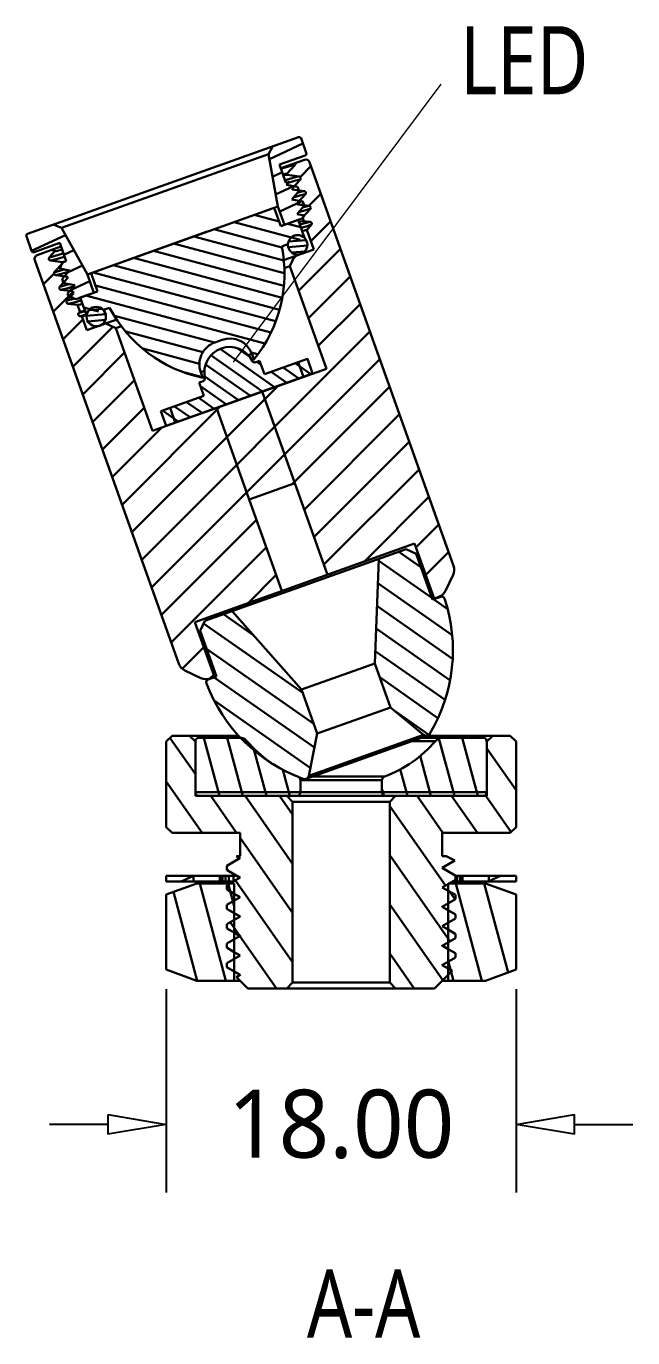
# Model space of a CAD drawing. Header units: millimetres. Extents: x 1575 to 1993, y -606 to -311.
# Drawn here: x 1794.7 to 1825.9, y -501.9 to -434.5 of the extents above; entities that cross this region are included whole.
import ezdxf
from ezdxf.enums import TextEntityAlignment as Align

# ---------------------------------------------------------------- set-up
doc = ezdxf.new("R2010")
doc.units = ezdxf.units.MM
doc.linetypes.add('HIDDEN', pattern=[9.525, 6.35, -3.175])
doc.layers.get('0').update_dxf_attribs({"color": 8, "lineweight": 30})
doc.layers.get('Defpoints').update_dxf_attribs({"color": 6, "lineweight": 9})
doc.layers.add('Dimension', color=136, linetype='Continuous', lineweight=9)
doc.layers.add('SolidLine', color=7, linetype='Continuous', lineweight=30)
doc.styles.get("Standard").update_dxf_attribs({"font": ''})
doc.styles.get('Standard').set_extended_font_data('Microsoft YaHei Light')
doc.dimstyles.new('DENGTEC', dxfattribs={"dimtxt": 3.5, "dimasz": 3, "dimexe": 3.5, "dimexo": 1, "dimgap": 0.5, "dimtad": 0, "dimzin": 0, "dimdsep": 46, "dimtxsty": 'Standard', "dimblk": 'CLOSEDBLANK', "dimcen": 1, "dimadec": 0, "dimazin": 3, "dimtfac": 1, "dimtofl": 0, "dimtmove": 0, "dimatfit": 3, "dimldrblk": 'CLOSEDBLANK', "dimfxl": 1, "dimtolj": 1, "dimtzin": 0, "dimarcsym": 0})

# ---------------------------------------------------------------- blocks, each defined once
blk = doc.blocks.new('_ClosedBlank')
at = {"color": 0, "linetype": 'ByBlock', "lineweight": -2}
for p, q in [((-1, 0.167), (0, 0)), ((-1, 0.167), (-1, -0.167)), ((0, 0), (-1, -0.167))]:
    blk.add_line(p, q, dxfattribs=at)
blk = doc.blocks.new('*D11')
at = {"layer": 'Defpoints', "color": 0}
for p in [(1801.932, -483.003), (1819.932, -483.003), (1819.932, -490.968)]:
    blk.add_point(p, dxfattribs=at)
at = {"layer": 'Dimension', "color": 0, "lineweight": -2}
for p, q in [((1801.932, -484.003), (1801.932, -494.468)), ((1819.932, -484.003), (1819.932, -494.468)), ((1798.932, -490.968), (1795.932, -490.968)), ((1822.932, -490.968), (1825.932, -490.968))]:
    blk.add_line(p, q, dxfattribs=at)
at = {"layer": 'Dimension', "color": 0, "lineweight": -2, "xscale": 3, "yscale": 3, "zscale": 3}
blk.add_blockref('_ClosedBlank', (1801.932, -490.968), dxfattribs=at)
at = {"layer": 'Dimension', "color": 0, "lineweight": -2, "xscale": 3, "yscale": 3, "zscale": 3, "rotation": 180}
blk.add_blockref('_ClosedBlank', (1819.932, -490.968), dxfattribs=at)
at = {"layer": 'Dimension', "color": 0, "insert": (1810.932, -490.968), "char_height": 3.5, "attachment_point": 5}
blk.add_mtext('\\A1;18.00', dxfattribs=at)

msp = doc.modelspace()

# ---------------------------------------------------------------- linework, layer by layer
at = {"layer": 'Dimension'}
msp.add_line((1805.394, -451.765), (1816.071, -437.464), dxfattribs=at)
at = {"layer": 'SolidLine', "color": 0}
for p, q in [((1808.739, -440.185), (1794.799, -445.155)), ((1807.238, -441.314), (1808.962, -440.511)), ((1809.136, -440.999), (1808.867, -440.245)), ((1807.191, -441.051), (1796.546, -444.847)), ((1807.191, -441.051), (1807.421, -440.655)), ((1807.191, -441.051), (1807.675, -443.749)), ((1809.075, -441.126), (1807.756, -441.597)), ((1807.756, -441.597), (1808.092, -442.539)), ((1809.048, -441.348), (1807.824, -441.785)), ((1807.988, -441.764), (1807.833, -441.812)), ((1808.298, -441.673), (1807.988, -441.764)), ((1808.556, -441.618), (1808.136, -442.066)), ((1808.488, -441.624), (1808.298, -441.673)), ((1808.556, -441.618), (1808.488, -441.624)), ((1808.574, -441.589), (1808.556, -441.618)), ((1808.582, -441.555), (1808.574, -441.589)), ((1808.577, -441.516), (1808.582, -441.555)), ((1809.379, -441.68), (1808.823, -442.236)), ((1816.71, -462.24), (1809.304, -441.47)), ((1807.401, -442.221), (1807.897, -441.99)), ((1807.937, -442.103), (1808.076, -442.069)), ((1807.958, -442.161), (1808.088, -442.128)), ((1808.116, -442.375), (1808.042, -442.398)), ((1808.076, -442.069), (1808.136, -442.066)), ((1808.088, -442.128), (1808.15, -442.12)), ((1808.092, -442.539), (1808.255, -442.48)), ((1808.47, -442.269), (1808.116, -442.375)), ((1808.126, -442.633), (1808.255, -442.48)), ((1808.136, -442.066), (1808.157, -442.123)), ((1808.157, -442.123), (1808.765, -442.204)), ((1808.53, -442.437), (1808.212, -442.532)), ((1808.825, -442.372), (1808.405, -442.82)), ((1808.688, -442.212), (1808.47, -442.269)), ((1808.747, -442.379), (1808.53, -442.437)), ((1808.751, -442.203), (1808.688, -442.212)), ((1808.825, -442.372), (1808.747, -442.379)), ((1808.765, -442.204), (1808.799, -442.216)), ((1808.799, -442.216), (1808.828, -442.239)), ((1808.844, -442.341), (1808.825, -442.372)), ((1808.828, -442.239), (1808.846, -442.27)), ((1808.851, -442.306), (1808.844, -442.341)), ((1808.846, -442.27), (1808.851, -442.306)), ((1807.563, -443.129), (1808.485, -442.699)), ((1808.694, -442.737), (1808.126, -442.633)), ((1808.395, -443.386), (1808.769, -442.946)), ((1808.405, -442.82), (1808.425, -442.877)), ((1808.425, -442.877), (1809.034, -442.958)), ((1808.798, -443.19), (1808.48, -443.285)), ((1809.093, -443.125), (1808.674, -443.573)), ((1808.738, -443.023), (1808.692, -443.037)), ((1808.769, -442.946), (1808.694, -442.737)), ((1808.956, -442.965), (1808.738, -443.023)), ((1809.016, -443.133), (1808.798, -443.19)), ((1809.02, -442.956), (1808.956, -442.965)), ((1809.093, -443.125), (1809.016, -443.133)), ((1809.034, -442.958), (1809.068, -442.969)), ((1809.068, -442.969), (1809.096, -442.992)), ((1809.112, -443.095), (1809.093, -443.125)), ((1809.096, -442.992), (1809.114, -443.022)), ((1809.12, -443.059), (1809.112, -443.095)), ((1809.114, -443.022), (1809.12, -443.059)), ((1809.884, -443.098), (1809.264, -443.718)), ((1807.486, -443.816), (1798.067, -447.175)), ((1807.486, -443.816), (1807.675, -443.749)), ((1807.486, -443.816), (1807.822, -444.758)), ((1808.011, -444.691), (1807.675, -443.749)), ((1807.77, -444.015), (1808.914, -443.481)), ((1808.963, -443.49), (1808.395, -443.386)), ((1808.663, -444.14), (1809.037, -443.7)), ((1808.674, -443.573), (1808.698, -443.643)), ((1808.698, -443.643), (1809.277, -443.72)), ((1809.337, -443.888), (1808.938, -444.314)), ((1808.988, -443.783), (1808.959, -443.792)), ((1809.037, -443.7), (1808.963, -443.49)), ((1809.203, -443.727), (1808.988, -443.783)), ((1809.262, -443.894), (1809.048, -443.951)), ((1809.263, -443.718), (1809.203, -443.727)), ((1809.337, -443.888), (1809.262, -443.894)), ((1809.277, -443.72), (1809.312, -443.732)), ((1809.312, -443.732), (1809.34, -443.755)), ((1809.356, -443.857), (1809.337, -443.888)), ((1809.34, -443.755), (1809.358, -443.786)), ((1809.364, -443.822), (1809.356, -443.857)), ((1809.358, -443.786), (1809.362, -443.798)), ((1809.362, -443.798), (1809.364, -443.822)), ((1805.428, -444.55), (1808.828, -445.461)), ((1806.465, -444.181), (1807.738, -444.522)), ((1808.717, -444.439), (1807.822, -444.758)), ((1808.952, -444.355), (1808.011, -444.691)), ((1809.023, -444.206), (1808.663, -444.14)), ((1808.717, -444.439), (1809.047, -445.364)), ((1809.048, -443.951), (1808.748, -444.04)), ((1808.937, -444.506), (1808.756, -444.548)), ((1808.996, -444.5), (1808.937, -444.506)), ((1808.938, -444.314), (1809.006, -444.505)), ((1808.952, -444.355), (1809.023, -444.206)), ((1809.006, -444.505), (1809.335, -444.549)), ((1809.268, -444.553), (1809.065, -444.605)), ((1809.316, -444.547), (1809.268, -444.553)), ((1809.335, -444.549), (1809.369, -444.561)), ((1809.369, -444.561), (1809.398, -444.584)), ((1810.39, -444.516), (1809.373, -445.533)), ((1809.398, -444.584), (1809.416, -444.615)), ((1795.007, -446.035), (1796.754, -445.22)), ((1796.118, -444.685), (1796.546, -444.847)), ((1797.879, -447.242), (1796.546, -444.847)), ((1804.391, -444.92), (1807.883, -445.856)), ((1808.165, -444.636), (1808.853, -444.821)), ((1808.707, -445.221), (1808.699, -445.221)), ((1809.065, -444.605), (1808.804, -444.682)), ((1809.125, -444.772), (1808.863, -444.85)), ((1808.923, -445.016), (1809.102, -444.967)), ((1809.102, -444.967), (1809.168, -444.959)), ((1809.328, -444.72), (1809.125, -444.772)), ((1809.395, -444.717), (1809.168, -444.959)), ((1809.168, -444.959), (1809.523, -445.956)), ((1809.395, -444.717), (1809.328, -444.72)), ((1809.414, -444.686), (1809.395, -444.717)), ((1809.421, -444.655), (1809.414, -444.686)), ((1809.416, -444.615), (1809.421, -444.651)), ((1809.421, -444.651), (1809.421, -444.655)), ((1794.738, -445.283), (1795.007, -446.037)), ((1796.454, -445.627), (1795.135, -446.097)), ((1796.521, -445.816), (1795.296, -446.252)), ((1796.454, -445.627), (1796.789, -446.569)), ((1802.316, -445.66), (1808.003, -447.184)), ((1803.353, -445.29), (1807.977, -446.529)), ((1808.197, -445.686), (1807.875, -445.801)), ((1809.192, -445.762), (1808.216, -445.847)), ((1809.129, -445.476), (1808.227, -445.555)), ((1810.895, -445.934), (1808.743, -448.086)), ((1795.175, -446.508), (1802.582, -467.278)), ((1795.896, -446.425), (1795.904, -446.39)), ((1795.902, -446.462), (1795.896, -446.425)), ((1795.92, -446.492), (1795.902, -446.462)), ((1795.904, -446.39), (1795.923, -446.359)), ((1795.948, -446.515), (1795.92, -446.492)), ((1795.923, -446.359), (1796.206, -446.057)), ((1796, -446.352), (1795.923, -446.359)), ((1795.983, -446.527), (1795.948, -446.515)), ((1796.591, -446.608), (1795.983, -446.527)), ((1796.06, -446.519), (1795.996, -446.528)), ((1796.218, -446.294), (1796, -446.352)), ((1796.05, -445.983), (1796.206, -446.057)), ((1796.278, -446.462), (1796.06, -446.519)), ((1796.206, -446.057), (1796.29, -446.041)), ((1796.571, -446.188), (1796.218, -446.294)), ((1796.631, -446.356), (1796.278, -446.462)), ((1796.29, -446.041), (1796.508, -445.976)), ((1796.508, -445.976), (1796.571, -445.956)), ((1796.645, -446.165), (1796.571, -446.188)), ((1796.611, -446.665), (1796.591, -446.608)), ((1796.656, -446.604), (1796.597, -446.611)), ((1796.601, -446.636), (1796.789, -446.569)), ((1796.705, -446.333), (1796.631, -446.356)), ((1796.778, -446.573), (1796.656, -446.604)), ((1796.673, -446.241), (1797.188, -446.001)), ((1800.242, -446.4), (1807.903, -448.452)), ((1801.279, -446.03), (1807.977, -447.824)), ((1809.523, -445.956), (1807.974, -446.509)), ((1808.534, -446.309), (1808.292, -446.82)), ((1809.053, -446.066), (1808.405, -446.123)), ((1808.631, -446.275), (1808.478, -446.427)), ((1796.168, -447.198), (1795.617, -447.748)), ((1796.165, -447.179), (1796.172, -447.143)), ((1796.17, -447.214), (1796.165, -447.179)), ((1796.189, -447.246), (1796.17, -447.214)), ((1796.172, -447.143), (1796.191, -447.113)), ((1796.217, -447.269), (1796.189, -447.246)), ((1796.191, -447.113), (1796.611, -446.665)), ((1796.269, -447.105), (1796.191, -447.113)), ((1796.251, -447.28), (1796.217, -447.269)), ((1796.86, -447.361), (1796.251, -447.28)), ((1796.329, -447.273), (1796.265, -447.282)), ((1796.487, -447.048), (1796.269, -447.105)), ((1796.546, -447.215), (1796.329, -447.273)), ((1796.601, -446.636), (1796.453, -446.948)), ((1796.453, -446.948), (1796.957, -447.04)), ((1796.677, -446.991), (1796.487, -447.048)), ((1796.898, -447.11), (1796.546, -447.215)), ((1796.957, -447.04), (1796.583, -447.48)), ((1796.885, -447.125), (1797.622, -446.781)), ((1797.879, -447.242), (1798.067, -447.175)), ((1797.879, -447.242), (1798.215, -448.184)), ((1798.067, -447.175), (1798.403, -448.117)), ((1798.168, -447.139), (1807.558, -449.655)), ((1799.205, -446.769), (1807.754, -449.06)), ((1808.292, -446.82), (1808, -446.924)), ((1808.292, -446.82), (1810.173, -452.095)), ((1796.434, -447.933), (1796.441, -447.897)), ((1796.439, -447.969), (1796.434, -447.933)), ((1796.441, -447.897), (1796.46, -447.866)), ((1796.46, -447.866), (1796.88, -447.418)), ((1796.538, -447.859), (1796.46, -447.866)), ((1796.755, -447.801), (1796.538, -447.859)), ((1796.583, -447.48), (1796.658, -447.69)), ((1796.658, -447.69), (1797.226, -447.794)), ((1796.946, -447.744), (1796.755, -447.801)), ((1797.167, -447.864), (1796.815, -447.969)), ((1797.226, -447.794), (1796.852, -448.233)), ((1796.88, -447.418), (1796.86, -447.361)), ((1797.007, -448.051), (1798.002, -447.587)), ((1798.298, -447.822), (1807.316, -450.238)), ((1811.401, -447.351), (1809.249, -449.504)), ((1797.14, -448.148), (1796.123, -449.166)), ((1796.458, -447.999), (1796.439, -447.969)), ((1796.486, -448.022), (1796.458, -447.999)), ((1796.52, -448.034), (1796.486, -448.022)), ((1797.128, -448.115), (1796.52, -448.034)), ((1796.597, -448.026), (1796.533, -448.035)), ((1796.815, -447.969), (1796.597, -448.026)), ((1796.804, -448.65), (1796.812, -448.614)), ((1796.812, -448.614), (1796.831, -448.583)), ((1796.831, -448.583), (1797.167, -448.224)), ((1796.912, -448.574), (1796.831, -448.583)), ((1796.852, -448.233), (1796.889, -448.338)), ((1796.889, -448.338), (1797.226, -448.498)), ((1797.131, -448.517), (1796.912, -448.574)), ((1797.167, -448.224), (1797.128, -448.115)), ((1797.223, -448.489), (1797.131, -448.517)), ((1797.543, -448.579), (1797.191, -448.684)), ((1797.226, -448.498), (1797.298, -448.511)), ((1798.215, -448.184), (1797.298, -448.511)), ((1798.403, -448.117), (1797.508, -448.436)), ((1797.508, -448.436), (1797.844, -449.378)), ((1797.558, -448.574), (1797.543, -448.579)), ((1797.794, -448.334), (1807.011, -450.804)), ((1796.81, -448.685), (1796.804, -448.65)), ((1796.822, -448.709), (1796.81, -448.685)), ((1796.828, -448.717), (1796.822, -448.709)), ((1796.857, -448.739), (1796.828, -448.717)), ((1796.891, -448.751), (1796.857, -448.739)), ((1797.378, -448.816), (1796.891, -448.751)), ((1796.972, -448.742), (1796.902, -448.752)), ((1797.191, -448.684), (1796.972, -448.742)), ((1797.497, -449.149), (1797.378, -448.816)), ((1797.383, -448.818), (1797.445, -448.809)), ((1797.406, -449.284), (1797.414, -449.249)), ((1797.412, -449.32), (1797.406, -449.284)), ((1797.414, -449.249), (1797.433, -449.218)), ((1797.433, -449.218), (1797.497, -449.149)), ((1797.508, -449.21), (1797.433, -449.218)), ((1797.445, -448.809), (1797.624, -448.761)), ((1797.563, -449.151), (1797.497, -449.149)), ((1797.699, -449.161), (1797.508, -449.21)), ((1797.741, -449.113), (1797.563, -449.151)), ((1797.693, -448.955), (1798.456, -449.16)), ((1797.76, -449.143), (1797.699, -449.161)), ((1797.749, -449.111), (1797.741, -449.113)), ((1797.82, -449.311), (1797.759, -449.328)), ((1798.817, -449.296), (1797.839, -449.382)), ((1798.636, -449.02), (1797.971, -449.078)), ((1799.022, -448.958), (1798.7, -449.073)), ((1811.907, -448.769), (1809.754, -450.921)), ((1797.646, -449.566), (1796.628, -450.584)), ((1799.195, -449.94), (1797.134, -452.001)), ((1797.43, -449.351), (1797.412, -449.32)), ((1797.444, -449.364), (1797.43, -449.351)), ((1797.459, -449.374), (1797.444, -449.364)), ((1797.493, -449.385), (1797.459, -449.374)), ((1797.586, -449.398), (1797.493, -449.385)), ((1797.568, -449.378), (1797.502, -449.387)), ((1797.759, -449.328), (1797.568, -449.378)), ((1797.844, -450.121), (1797.586, -449.398)), ((1797.589, -449.399), (1797.647, -449.389)), ((1797.647, -449.389), (1797.822, -449.339)), ((1797.822, -449.339), (1797.829, -449.337)), ((1799.393, -449.569), (1797.844, -450.121)), ((1798.802, -449.589), (1797.906, -449.667)), ((1798.833, -449.769), (1799.344, -450.011)), ((1799.278, -449.38), (1804.411, -450.755)), ((1799.636, -449.907), (1799.344, -450.011)), ((1799.344, -450.011), (1801.225, -455.286)), ((1799.855, -450.182), (1803.823, -451.245)), ((1812.412, -450.187), (1800.673, -461.926)), ((1804.812, -450.609), (1804.436, -450.743)), ((1799.792, -451.267), (1797.64, -453.419)), ((1800.722, -451.062), (1803.642, -451.845)), ((1807.51, -453.044), (1804.703, -451.079)), ((1806.232, -451.493), (1805.591, -451.045)), ((1806.346, -451.336), (1806.152, -451.405)), ((1806.312, -451.265), (1806.637, -451.352)), ((1806.447, -451.619), (1806.346, -451.336)), ((1812.918, -451.605), (1801.179, -463.344)), ((1806.269, -453.487), (1803.961, -451.871)), ((1806.889, -453.266), (1804.235, -451.407)), ((1806.447, -451.619), (1806.335, -451.659)), ((1806.54, -451.766), (1806.739, -451.695)), ((1806.812, -451.899), (1806.594, -451.747)), ((1806.739, -451.695), (1806.984, -452.383)), ((1806.984, -452.383), (1809.198, -451.593)), ((1809.373, -452.38), (1808.569, -451.818)), ((1809.202, -451.605), (1809.19, -451.596)), ((1809.198, -451.593), (1809.466, -452.347)), ((1800.297, -452.685), (1798.145, -454.837)), ((1801.225, -455.286), (1810.173, -452.095)), ((1801.931, -455.034), (1809.466, -452.347)), ((1802.83, -452.275), (1803.8, -452.535)), ((1803.902, -452.208), (1803.708, -452.277)), ((1803.708, -452.277), (1803.809, -452.559)), ((1803.809, -452.559), (1803.921, -452.52)), ((1805.648, -453.709), (1803.918, -452.497)), ((1808.131, -452.823), (1807.327, -452.26)), ((1808.752, -452.602), (1807.948, -452.039)), ((1807.699, -452.977), (1800.168, -460.508)), ((1803.631, -452.803), (1803.83, -452.732)), ((1803.631, -452.803), (1803.876, -453.491)), ((1805.027, -453.93), (1803.702, -453.002)), ((1813.423, -453.023), (1808.416, -458.03)), ((1801.663, -454.28), (1803.876, -453.491)), ((1803.165, -454.594), (1802.361, -454.031)), ((1803.786, -454.373), (1802.982, -453.81)), ((1804.406, -454.151), (1803.603, -453.588)), ((1800.803, -454.103), (1798.651, -456.255)), ((1804.709, -454.043), (1799.662, -459.091)), ((1801.663, -454.28), (1801.931, -455.034)), ((1802.544, -454.815), (1801.74, -454.253)), ((1813.929, -454.441), (1809.038, -459.332)), ((1801.72, -455.109), (1799.156, -457.673)), ((1814.435, -455.858), (1809.543, -460.75)), ((1814.94, -457.276), (1810.049, -462.167)), ((1806.201, -458.82), (1808.556, -457.98)), ((1808.556, -457.98), (1810.235, -462.69)), ((1815.446, -458.694), (1812.124, -462.016)), ((1806.201, -458.82), (1807.88, -463.529)), ((1806.576, -459.871), (1801.684, -464.762)), ((1815.951, -460.112), (1814.777, -461.286)), ((1807.081, -461.288), (1802.19, -466.18)), ((1803.406, -465.125), (1814.709, -461.094)), ((1803.917, -465.07), (1814.278, -461.375)), ((1814.79, -461.618), (1814.278, -461.375)), ((1815.717, -463.92), (1814.709, -461.094)), ((1812.866, -461.879), (1812.661, -467.26)), ((1815.6, -463.889), (1812.862, -461.972)), ((1815.033, -462.3), (1813.903, -461.509)), ((1814.79, -461.618), (1815.629, -463.972)), ((1816.457, -461.53), (1815.283, -462.704)), ((1807.587, -462.706), (1806.145, -464.148)), ((1816.687, -462.699), (1816.294, -463.527)), ((1816.638, -465.808), (1812.818, -463.134)), ((1815.954, -463.835), (1815.622, -463.953)), ((1816.052, -463.822), (1815.629, -463.972)), ((1816.385, -464.439), (1815.688, -463.951)), ((1806.435, -465.818), (1804.878, -464.727)), ((1808.893, -468.604), (1805.33, -464.566)), ((1816.665, -467.02), (1812.774, -464.295)), ((1804.414, -467.95), (1803.406, -465.125)), ((1803.917, -465.07), (1803.675, -465.581)), ((1808.954, -468.774), (1803.854, -465.203)), ((1816.53, -468.118), (1812.73, -465.456)), ((1803.675, -465.581), (1804.515, -467.936)), ((1803.869, -466.424), (1802.759, -467.534)), ((1809.521, -470.363), (1804.002, -466.499)), ((1816.274, -469.13), (1812.686, -466.618)), ((1808.893, -468.604), (1812.661, -467.26)), ((1813.467, -469.521), (1812.661, -467.26)), ((1802.89, -467.619), (1803.718, -468.012)), ((1804.515, -467.936), (1804.092, -468.086)), ((1804.508, -467.917), (1804.177, -468.035)), ((1804.375, -467.841), (1804.184, -468.032)), ((1809.556, -471.58), (1804.407, -467.974)), ((1815.911, -470.068), (1812.914, -467.97)), ((1809.7, -470.864), (1808.893, -468.604)), ((1809.346, -472.625), (1804.397, -469.16)), ((1809.7, -470.864), (1813.467, -469.521)), ((1813.467, -469.521), (1815.174, -470.924)), ((1815.438, -470.93), (1813.704, -469.715)), ((1809.265, -473.031), (1809.7, -470.864)), ((1802.232, -470.975), (1801.932, -471.275)), ((1801.932, -471.275), (1801.932, -475.675)), ((1802.125, -471.082), (1803.432, -472.949)), ((1802.232, -470.975), (1805.665, -470.975)), ((1803.132, -470.975), (1803.432, -471.275)), ((1803.432, -471.275), (1803.432, -473.875)), ((1803.432, -471.275), (1803.432, -474.075)), ((1803.632, -471.075), (1805.697, -471.075)), ((1804.671, -474.075), (1803.867, -471.075)), ((1805.88, -474.075), (1805.076, -471.075)), ((1809.125, -473.192), (1815.385, -470.96)), ((1815.174, -470.924), (1809.265, -473.031)), ((1815.787, -471.248), (1814.577, -471.248)), ((1815.064, -471.075), (1818.232, -471.075)), ((1815.344, -470.975), (1819.632, -470.975)), ((1816.756, -474.075), (1815.964, -471.118)), ((1817.965, -474.075), (1817.161, -471.075)), ((1818.432, -471.307), (1818.391, -471.155)), ((1818.732, -470.975), (1818.432, -471.275)), ((1818.432, -471.275), (1818.432, -473.875)), ((1818.432, -471.275), (1818.432, -474.075)), ((1819.932, -471.275), (1819.632, -470.975)), ((1819.932, -471.275), (1819.932, -475.675)), ((1807.088, -474.075), (1806.427, -471.607)), ((1815.548, -474.075), (1814.994, -472.008)), ((1818.432, -471.627), (1819.932, -473.769)), ((1808.297, -474.075), (1807.936, -472.729)), ((1814.339, -474.075), (1813.972, -472.703)), ((1801.932, -473.333), (1803.781, -475.975)), ((1808.832, -473.262), (1808.832, -473.875)), ((1808.832, -473.262), (1813.032, -473.262)), ((1809.457, -473.074), (1813.162, -473.074)), ((1813.032, -473.262), (1813.032, -473.875)), ((1803.432, -474.075), (1808.132, -474.075)), ((1803.632, -474.075), (1818.232, -474.075)), ((1804.22, -474.075), (1805.551, -475.975)), ((1805.99, -474.075), (1808.432, -477.562)), ((1807.759, -474.075), (1808.432, -475.035)), ((1808.432, -474.375), (1808.132, -474.075)), ((1808.832, -473.875), (1813.032, -473.875)), ((1813.122, -474.04), (1813.032, -473.705)), ((1813.432, -474.375), (1813.732, -474.075)), ((1813.732, -474.075), (1818.432, -474.075)), ((1814.837, -474.075), (1816.168, -475.975)), ((1816.607, -474.075), (1817.937, -475.975)), ((1818.376, -474.075), (1819.676, -475.931)), ((1808.432, -474.375), (1808.432, -483.675)), ((1813.432, -474.375), (1808.432, -474.375)), ((1813.432, -474.375), (1813.432, -483.675)), ((1813.432, -474.595), (1816.293, -478.68)), ((1801.932, -475.675), (1802.232, -475.975)), ((1802.232, -475.975), (1805.732, -475.975)), ((1805.732, -475.975), (1805.732, -477.175)), ((1805.732, -476.233), (1808.432, -480.089)), ((1816.132, -477.175), (1816.132, -475.975)), ((1816.132, -475.975), (1819.632, -475.975)), ((1819.932, -475.675), (1819.632, -475.975)), ((1805.722, -477.275), (1805.057, -477.659)), ((1805.542, -477.175), (1805.72, -477.277)), ((1805.732, -477.175), (1805.542, -477.175)), ((1805.549, -477.175), (1805.722, -477.275)), ((1813.432, -477.122), (1816.529, -481.544)), ((1816.129, -477.775), (1816.78, -477.399)), ((1816.332, -477.175), (1816.132, -477.175)), ((1816.332, -477.175), (1816.78, -477.399)), ((1801.932, -478.175), (1801.932, -478.475)), ((1801.932, -478.175), (1805.554, -478.175)), ((1802.704, -478.475), (1803.332, -478.182)), ((1803.332, -478.175), (1803.332, -478.475)), ((1804.687, -478.475), (1804.687, -478.175)), ((1804.738, -478.475), (1804.738, -478.175)), ((1804.825, -478.475), (1804.825, -478.175)), ((1804.978, -478.475), (1804.978, -478.175)), ((1805.057, -477.659), (1805.057, -477.884)), ((1805.057, -477.796), (1805.159, -477.943)), ((1805.057, -477.884), (1805.735, -478.275)), ((1805.735, -478.275), (1805.057, -478.666)), ((1805.063, -477.891), (1805.733, -478.278)), ((1805.149, -478.475), (1805.149, -478.175)), ((1805.399, -478.469), (1805.399, -478.175)), ((1816.807, -478.166), (1816.129, -477.775)), ((1816.8, -478.159), (1816.131, -477.772)), ((1816.807, -478.166), (1816.807, -478.384)), ((1816.807, -478.175), (1819.932, -478.175)), ((1816.886, -478.475), (1816.886, -478.175)), ((1817.039, -478.475), (1817.039, -478.175)), ((1817.125, -478.475), (1817.125, -478.175)), ((1817.177, -478.475), (1817.177, -478.175)), ((1818.532, -478.175), (1818.532, -478.475)), ((1818.532, -478.45), (1819.122, -478.175)), ((1819.932, -478.175), (1819.932, -478.475)), ((1805.388, -478.475), (1801.932, -478.475)), ((1803.504, -478.575), (1801.932, -479.147)), ((1805.432, -478.575), (1803.504, -478.575)), ((1804.994, -483.575), (1803.655, -478.575)), ((1805.057, -478.666), (1805.057, -478.884)), ((1805.057, -478.884), (1805.735, -479.275)), ((1805.432, -479.744), (1805.119, -478.575)), ((1805.432, -478.575), (1805.432, -483.575)), ((1805.49, -478.416), (1808.432, -482.616)), ((1816.129, -478.775), (1816.807, -478.384)), ((1816.807, -479.166), (1816.129, -478.775)), ((1816.432, -478.575), (1816.432, -483.575)), ((1818.36, -478.575), (1816.432, -478.575)), ((1816.515, -478.997), (1816.791, -479.392)), ((1819.932, -478.475), (1816.649, -478.475)), ((1816.715, -478.475), (1816.715, -478.437)), ((1818.171, -483.575), (1816.831, -478.575)), ((1819.522, -483.152), (1818.295, -478.575)), ((1819.932, -479.147), (1818.36, -478.575)), ((1819.913, -478.475), (1819.932, -478.466)), ((1801.932, -479.147), (1801.932, -483.003)), ((1803.53, -483.575), (1802.307, -479.01)), ((1805.735, -479.275), (1805.057, -479.666)), ((1805.057, -479.666), (1805.057, -479.884)), ((1805.432, -479.104), (1805.733, -479.278)), ((1813.432, -479.649), (1816.161, -483.546)), ((1816.129, -479.775), (1816.807, -479.384)), ((1816.807, -479.384), (1816.807, -479.166)), ((1819.932, -479.218), (1819.911, -479.139)), ((1819.932, -479.147), (1819.932, -483.003)), ((1805.057, -479.884), (1805.735, -480.275)), ((1805.735, -480.275), (1805.057, -480.666)), ((1805.432, -480.104), (1805.733, -480.278)), ((1816.807, -480.166), (1816.129, -479.775)), ((1816.432, -479.946), (1816.131, -479.772)), ((1816.807, -480.384), (1816.807, -480.166)), ((1805.057, -480.666), (1805.057, -480.884)), ((1805.057, -480.884), (1805.735, -481.275)), ((1805.228, -480.567), (1805.715, -481.263)), ((1816.129, -480.775), (1816.807, -480.384)), ((1816.807, -481.166), (1816.129, -480.775)), ((1816.432, -480.946), (1816.131, -480.772)), ((1805.735, -481.275), (1805.057, -481.666)), ((1805.057, -481.884), (1805.057, -481.666)), ((1805.432, -481.104), (1805.733, -481.278)), ((1805.726, -481.28), (1807.613, -483.975)), ((1816.129, -481.775), (1816.807, -481.384)), ((1816.807, -481.384), (1816.807, -481.166)), ((1805.057, -481.884), (1805.735, -482.275)), ((1805.735, -482.275), (1805.057, -482.666)), ((1805.432, -482.104), (1805.733, -482.278)), ((1813.432, -482.176), (1814.691, -483.975)), ((1816.807, -482.166), (1816.129, -481.775)), ((1816.432, -481.946), (1816.131, -481.772)), ((1816.807, -482.384), (1816.807, -482.166)), ((1803.504, -483.575), (1801.932, -483.003)), ((1805.057, -482.666), (1805.057, -482.884)), ((1805.057, -482.851), (1805.095, -482.906)), ((1805.057, -482.884), (1805.735, -483.275)), ((1816.129, -482.775), (1816.807, -482.384)), ((1816.638, -483.069), (1816.129, -482.775)), ((1816.432, -482.946), (1816.131, -482.772)), ((1816.707, -483.575), (1816.432, -482.548)), ((1818.36, -483.575), (1819.932, -483.003)), ((1805.732, -483.575), (1803.504, -483.575)), ((1805.432, -483.104), (1805.733, -483.278)), ((1805.735, -483.275), (1805.543, -483.386)), ((1805.543, -483.386), (1806.132, -483.975)), ((1808.432, -483.675), (1808.132, -483.975)), ((1808.432, -483.675), (1813.432, -483.675)), ((1813.432, -483.675), (1813.732, -483.975)), ((1816.638, -483.069), (1815.732, -483.975)), ((1818.36, -483.575), (1816.132, -483.575)), ((1806.132, -483.975), (1815.732, -483.975))]:
    msp.add_line(p, q, dxfattribs=at)
at = {"layer": 'SolidLine', "color": 0, "linetype": 'HIDDEN'}
for p, q in [((1808.15, -442.12), (1808.157, -442.123)), ((1808.759, -442.201), (1808.15, -442.12)), ((1808.759, -442.201), (1808.751, -442.203)), ((1808.773, -442.204), (1808.759, -442.201)), ((1808.765, -442.204), (1808.759, -442.201)), ((1808.806, -442.22), (1808.773, -442.204)), ((1808.843, -442.263), (1808.806, -442.22)), ((1808.846, -442.27), (1808.843, -442.263)), ((1808.425, -442.877), (1808.419, -442.874)), ((1809.028, -442.955), (1808.419, -442.874)), ((1808.694, -442.737), (1808.689, -442.734)), ((1809.028, -442.955), (1809.02, -442.956)), ((1809.037, -442.957), (1809.028, -442.955)), ((1809.034, -442.958), (1809.028, -442.955)), ((1809.067, -442.968), (1809.037, -442.957)), ((1809.104, -443.003), (1809.067, -442.968)), ((1809.114, -443.022), (1809.104, -443.003)), ((1798.067, -447.175), (1807.486, -443.816)), ((1808.698, -443.643), (1808.691, -443.639)), ((1809.271, -443.717), (1808.691, -443.639)), ((1808.958, -443.487), (1808.963, -443.49)), ((1809.271, -443.717), (1809.263, -443.718)), ((1809.285, -443.72), (1809.272, -443.717)), ((1809.277, -443.72), (1809.272, -443.717)), ((1809.319, -443.735), (1809.285, -443.72)), ((1809.356, -443.779), (1809.319, -443.735)), ((1809.362, -443.798), (1809.356, -443.779)), ((1809.006, -444.505), (1808.996, -444.5)), ((1809.329, -444.545), (1808.996, -444.5)), ((1809.021, -444.203), (1809.002, -444.2)), ((1809.023, -444.206), (1809.021, -444.203)), ((1809.329, -444.545), (1809.316, -444.547)), ((1809.343, -444.548), (1809.329, -444.545)), ((1809.335, -444.549), (1809.329, -444.545)), ((1809.377, -444.564), (1809.343, -444.548)), ((1809.414, -444.608), (1809.377, -444.564)), ((1809.421, -444.655), (1809.414, -444.608)), ((1795.902, -446.462), (1795.91, -446.478)), ((1795.91, -446.478), (1795.947, -446.515)), ((1795.947, -446.515), (1795.977, -446.527)), ((1795.977, -446.527), (1795.988, -446.529)), ((1795.988, -446.529), (1795.983, -446.527)), ((1795.996, -446.528), (1795.988, -446.529)), ((1795.988, -446.529), (1796.597, -446.611)), ((1796.597, -446.611), (1796.591, -446.608)), ((1796.17, -447.214), (1796.201, -447.258)), ((1796.201, -447.258), (1796.237, -447.279)), ((1796.237, -447.279), (1796.257, -447.283)), ((1796.257, -447.283), (1796.251, -447.28)), ((1796.265, -447.282), (1796.257, -447.283)), ((1796.257, -447.283), (1796.866, -447.364)), ((1796.455, -446.95), (1796.453, -446.948)), ((1796.455, -446.95), (1796.957, -447.042)), ((1796.957, -447.04), (1796.963, -447.043)), ((1796.957, -447.042), (1796.963, -447.043)), ((1796.658, -447.69), (1796.663, -447.692)), ((1796.86, -447.361), (1796.866, -447.364)), ((1796.439, -447.969), (1796.447, -447.985)), ((1796.447, -447.985), (1796.484, -448.022)), ((1796.484, -448.022), (1796.514, -448.034)), ((1796.514, -448.034), (1796.526, -448.036)), ((1796.526, -448.036), (1796.52, -448.034)), ((1796.533, -448.035), (1796.526, -448.036)), ((1796.822, -448.709), (1796.84, -448.728)), ((1796.84, -448.728), (1796.877, -448.749)), ((1796.877, -448.749), (1796.896, -448.753)), ((1796.896, -448.753), (1796.891, -448.751)), ((1796.902, -448.752), (1796.896, -448.753)), ((1796.896, -448.753), (1797.383, -448.818)), ((1797.378, -448.816), (1797.383, -448.818)), ((1797.444, -449.364), (1797.479, -449.383)), ((1797.479, -449.383), (1797.498, -449.387)), ((1797.498, -449.387), (1797.493, -449.385)), ((1797.498, -449.387), (1797.589, -449.399)), ((1797.502, -449.387), (1797.498, -449.387)), ((1797.586, -449.398), (1797.589, -449.399)), ((1808.996, -452.515), (1808.727, -451.761)), ((1806.876, -453.27), (1804.521, -454.11)), ((1808.556, -457.98), (1806.876, -453.27)), ((1802.402, -454.866), (1802.133, -454.112)), ((1806.201, -458.82), (1804.521, -454.11)), ((1808.832, -473.875), (1803.432, -473.875)), ((1813.732, -474.075), (1808.132, -474.075)), ((1818.432, -473.875), (1813.032, -473.875)), ((1805.72, -477.277), (1805.729, -477.283)), ((1805.722, -477.275), (1805.729, -477.283)), ((1805.063, -477.891), (1805.057, -477.884)), ((1816.8, -478.159), (1816.807, -478.166)), ((1805.063, -478.891), (1805.057, -478.884)), ((1805.063, -478.891), (1805.432, -479.104)), ((1805.399, -478.475), (1805.399, -478.469)), ((1805.733, -479.278), (1805.742, -479.283)), ((1805.735, -479.275), (1805.742, -479.283)), ((1816.8, -479.159), (1816.807, -479.166)), ((1805.063, -479.891), (1805.057, -479.884)), ((1805.063, -479.891), (1805.432, -480.104)), ((1805.733, -480.278), (1805.742, -480.283)), ((1805.735, -480.275), (1805.742, -480.283)), ((1816.122, -479.766), (1816.129, -479.775)), ((1816.131, -479.772), (1816.122, -479.766)), ((1816.8, -480.159), (1816.432, -479.946)), ((1816.8, -480.159), (1816.807, -480.166)), ((1805.063, -480.891), (1805.057, -480.884)), ((1805.063, -480.891), (1805.432, -481.104)), ((1816.122, -480.766), (1816.129, -480.775)), ((1816.131, -480.772), (1816.122, -480.766)), ((1816.8, -481.159), (1816.432, -480.946)), ((1805.733, -481.278), (1805.742, -481.283)), ((1805.735, -481.275), (1805.742, -481.283)), ((1816.8, -481.159), (1816.807, -481.166)), ((1805.063, -481.891), (1805.057, -481.884)), ((1805.063, -481.891), (1805.432, -482.104)), ((1805.733, -482.278), (1805.742, -482.283)), ((1805.735, -482.275), (1805.742, -482.283)), ((1816.122, -481.766), (1816.129, -481.775)), ((1816.131, -481.772), (1816.122, -481.766)), ((1816.8, -482.159), (1816.432, -481.946)), ((1816.8, -482.159), (1816.807, -482.166)), ((1805.063, -482.891), (1805.057, -482.884)), ((1805.063, -482.891), (1805.432, -483.104)), ((1805.088, -482.9), (1805.063, -482.891)), ((1816.122, -482.766), (1816.129, -482.775)), ((1816.131, -482.772), (1816.122, -482.766)), ((1816.636, -483.064), (1816.432, -482.946)), ((1805.733, -483.278), (1805.742, -483.283)), ((1805.735, -483.275), (1805.742, -483.283)), ((1816.638, -483.069), (1816.636, -483.064))]:
    msp.add_line(p, q, dxfattribs=at)
at = {"layer": 'SolidLine', "color": 0}
for centre in [(1808.696, -445.721), (1798.335, -449.415)]:
    msp.add_circle(centre, 0.5, dxfattribs=at)
for centre, radius, start, end in [((1808.773, -440.279), 0.1, 19.62576, 109.62576), ((1809.042, -441.032), 0.1, 289.62576, 19.62576), ((1809.115, -441.537), 0.2, 19.62576, 109.62576), ((1794.833, -445.25), 0.1, 109.62576, 199.62576), ((1801.017, -447.201), 7, 320.86556, 11.53633), ((1795.101, -446.003), 0.1, 199.62576, 289.62576), ((1795.363, -446.441), 0.2, 109.62576, 199.62576), ((1805.218, -445.703), 7, 207.71518, 258.38596), ((1805.215, -451.739), 1.2, 19.62576, 109.62576), ((1804.839, -451.874), 1.2, 109.62576, 199.62576), ((1805.195, -452.277), 1.3, 26.75673, 192.49478), ((1806.49, -451.625), 0.15, 206.75673, 289.62576), ((1803.779, -452.591), 0.15, 289.62576, 12.49478), ((1816.145, -462.442), 0.6, 334.62576, 19.62576), ((1808.316, -466.58), 8.365, 329.16723, 18.57946), ((1815.752, -463.27), 0.6, 289.62576, 334.62576), ((1816.102, -463.963), 0.15, 18.57946, 109.62576), ((1803.147, -467.077), 0.6, 199.62576, 244.62576), ((1803.975, -467.47), 0.6, 244.62576, 289.62576), ((1804.143, -468.228), 0.15, 109.62576, 200.67206), ((1811.828, -465.328), 8.365, 200.67206, 250.08429), ((1815.312, -470.756), 0.217, 230.58952, 329.16723), ((1803.632, -471.275), 0.2, 90, 180), ((1805.697, -471.575), 0.5, 40.73743, 90), ((1810.932, -467.066), 6.408, 220.73743, 249.63219), ((1810.932, -467.066), 6.408, 290.36781, 319.26257), ((1816.166, -471.575), 0.5, 90, 139.26257), ((1818.232, -471.275), 0.2, 0, 90), ((1808.632, -473.262), 0.2, 0, 69.63219), ((1809.053, -472.988), 0.217, 250.08429, 348.662), ((1813.232, -473.262), 0.2, 110.36781, 180), ((1803.632, -473.875), 0.2, 180, 270), ((1808.632, -473.875), 0.2, 270, 0), ((1813.232, -473.875), 0.2, 180, 270), ((1818.232, -473.875), 0.2, 270, 0)]:
    msp.add_arc(centre, radius, start, end, dxfattribs=at)

# ---------------------------------------------------------------- texts
at = {"layer": 'Dimension', "width": 0.8}
for s, p in [('LED', (1823.653, -437.979)), ('A-A', (1815.006, -501.943))]:
    msp.add_text(s, height=3.5, dxfattribs=at).set_placement(p, align=Align.RIGHT)

# ---------------------------------------------------------------- dimensions: what is measured, and where the dimension line sits
at = {"layer": 'Dimension'}
dim = msp.add_aligned_dim(p1=(1801.932, -483.003), p2=(1819.932, -483.003), distance=-7.965, dimstyle='DENGTEC', dxfattribs=at)
dim.commit()
dim.dimension.update_dxf_attribs({"geometry": '*D11', "text_midpoint": (1810.932, -490.968)})

doc.saveas('drawing.dxf')
